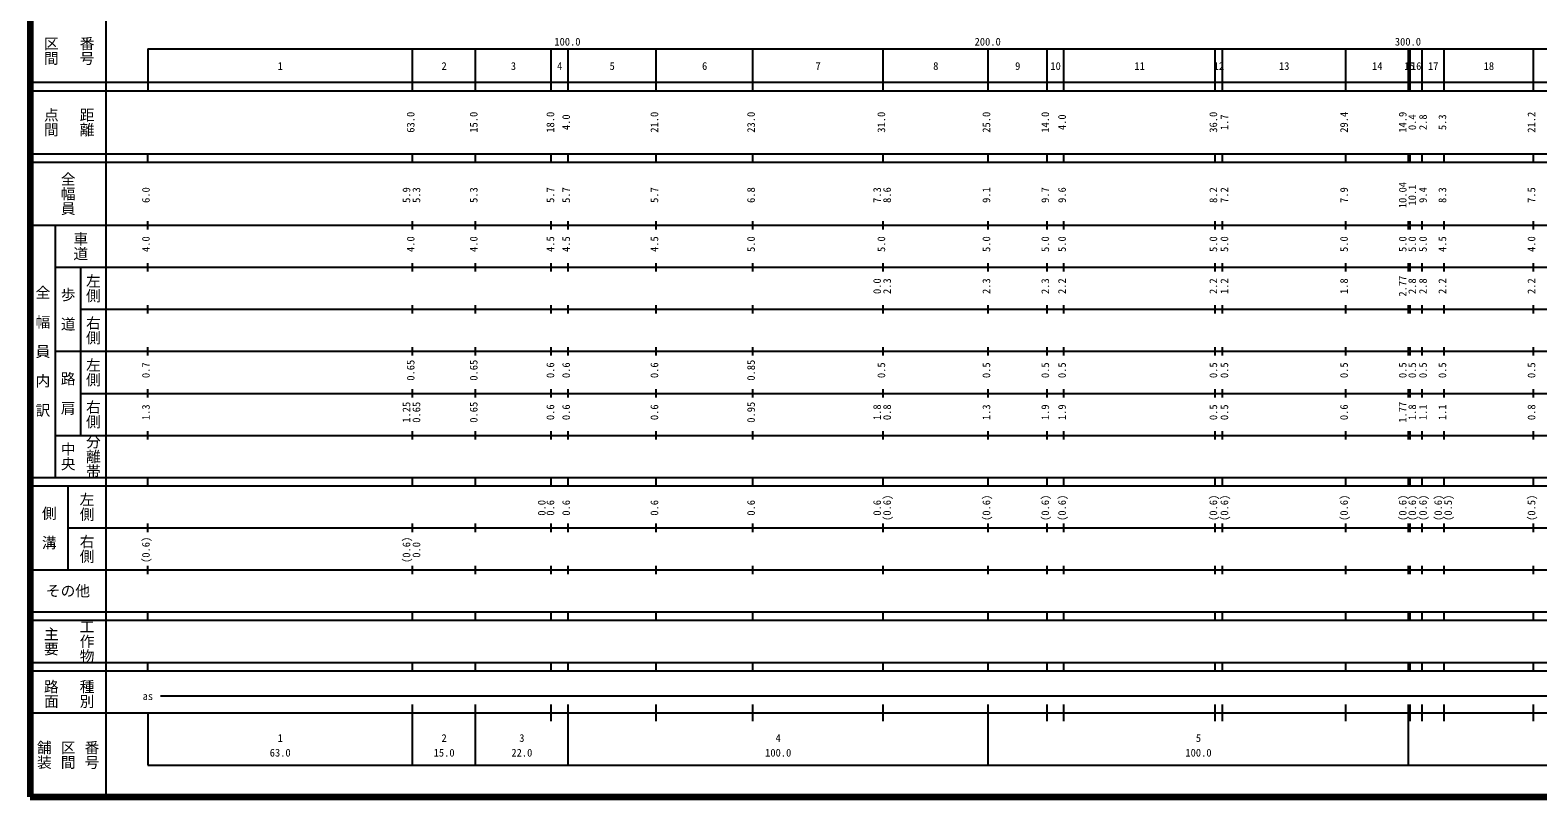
# Model space of a CAD drawing. Units: millimetres on the paper, enlarged 1000 times. Extents: x 40000 to 680000, y 20000 to 380000.
# Drawn here: x 40000 to 398758, y 20000 to 202409 of the extents above; entities that cross this region are included whole.
import ezdxf
from ezdxf.enums import TextEntityAlignment as Align

# ---------------------------------------------------------------- set-up
doc = ezdxf.new("R2010")
doc.units = ezdxf.units.MM
doc.header["$LTSCALE"] = 1000
doc.layers.add('M-TTL', color=2, linetype='Continuous', lineweight=140)
doc.layers.add('M-TTL-BAND', color=7, linetype='Continuous', lineweight=25)
doc.styles.add('@ＭＳ ゴシック', font='')
doc.styles.add('ＭＳ ゴシック', font='')
doc.styles.get('@ＭＳ ゴシック').set_extended_font_data('@MS Gothic')
doc.styles.get('ＭＳ ゴシック').set_extended_font_data('MS Gothic')

msp = doc.modelspace()

# ---------------------------------------------------------------- linework, layer by layer
at = {"layer": 'M-TTL'}
for p, q in [((40000, 380000), (40000, 20000)), ((40000, 20000), (680000, 20000))]:
    msp.add_line(p, q, dxfattribs=at)
at = {"layer": 'M-TTL-BAND'}
for p, q in [((58000, 370000), (58000, 20000)), ((68000, 198000), (579000, 198000)), ((68000, 198000), (68000, 188000)), ((131000, 188000), (131000, 198000)), ((146000, 188000), (146000, 198000)), ((164000, 188000), (164000, 198000)), ((168000, 188000), (168000, 198000)), ((189000, 188000), (189000, 198000)), ((212000, 188000), (212000, 198000)), ((243000, 188000), (243000, 198000)), ((268000, 188000), (268000, 198000)), ((282000, 188000), (282000, 198000)), ((286000, 188000), (286000, 198000)), ((322000, 188000), (322000, 198000)), ((323700, 188000), (323700, 198000)), ((353100, 188000), (353100, 198000)), ((368000, 188000), (368000, 198000)), ((368400, 188000), (368400, 198000)), ((371200, 188000), (371200, 198000)), ((376500, 188000), (376500, 198000)), ((397700, 188000), (397700, 198000)), ((40000, 190000), (579000, 190000)), ((40000, 188000), (579000, 188000)), ((40000, 173000), (579000, 173000)), ((68000, 171000), (68000, 173000)), ((131000, 171000), (131000, 173000)), ((146000, 171000), (146000, 173000)), ((164000, 171000), (164000, 173000)), ((168000, 171000), (168000, 173000)), ((189000, 171000), (189000, 173000)), ((212000, 171000), (212000, 173000)), ((243000, 171000), (243000, 173000)), ((268000, 171000), (268000, 173000)), ((282000, 171000), (282000, 173000)), ((286000, 171000), (286000, 173000)), ((322000, 171000), (322000, 173000)), ((323700, 171000), (323700, 173000)), ((353100, 171000), (353100, 173000)), ((368000, 171000), (368000, 173000)), ((368400, 171000), (368400, 173000)), ((371200, 171000), (371200, 173000)), ((376500, 171000), (376500, 173000)), ((397700, 171000), (397700, 173000)), ((40000, 171000), (579000, 171000)), ((40000, 156000), (579000, 156000)), ((46000, 96000), (46000, 156000)), ((68000, 155000), (68000, 157000)), ((131000, 155000), (131000, 157000)), ((146000, 155000), (146000, 157000)), ((164000, 155000), (164000, 157000)), ((168000, 155000), (168000, 157000)), ((189000, 155000), (189000, 157000)), ((212000, 155000), (212000, 157000)), ((243000, 155000), (243000, 157000)), ((268000, 155000), (268000, 157000)), ((282000, 155000), (282000, 157000)), ((286000, 155000), (286000, 157000)), ((322000, 155000), (322000, 157000)), ((323700, 155000), (323700, 157000)), ((353100, 155000), (353100, 157000)), ((368000, 155000), (368000, 157000)), ((368400, 155000), (368400, 157000)), ((371200, 155000), (371200, 157000)), ((376500, 155000), (376500, 157000)), ((397700, 155000), (397700, 157000)), ((46000, 146000), (579000, 146000)), ((52000, 146000), (52000, 106000)), ((68000, 145000), (68000, 147000)), ((131000, 145000), (131000, 147000)), ((146000, 145000), (146000, 147000)), ((164000, 145000), (164000, 147000)), ((168000, 145000), (168000, 147000)), ((189000, 145000), (189000, 147000)), ((212000, 145000), (212000, 147000)), ((243000, 145000), (243000, 147000)), ((268000, 145000), (268000, 147000)), ((282000, 145000), (282000, 147000)), ((286000, 145000), (286000, 147000)), ((322000, 145000), (322000, 147000)), ((323700, 145000), (323700, 147000)), ((353100, 145000), (353100, 147000)), ((368000, 145000), (368000, 147000)), ((368400, 145000), (368400, 147000)), ((371200, 145000), (371200, 147000)), ((376500, 145000), (376500, 147000)), ((397700, 145000), (397700, 147000)), ((68000, 135000), (68000, 137000)), ((131000, 135000), (131000, 137000)), ((146000, 135000), (146000, 137000)), ((164000, 135000), (164000, 137000)), ((168000, 135000), (168000, 137000)), ((189000, 135000), (189000, 137000)), ((212000, 135000), (212000, 137000)), ((243000, 135000), (243000, 137000)), ((268000, 135000), (268000, 137000)), ((282000, 135000), (282000, 137000)), ((286000, 135000), (286000, 137000)), ((322000, 135000), (322000, 137000)), ((323700, 135000), (323700, 137000)), ((353100, 135000), (353100, 137000)), ((368000, 135000), (368000, 137000)), ((368400, 135000), (368400, 137000)), ((371200, 135000), (371200, 137000)), ((376500, 135000), (376500, 137000)), ((397700, 135000), (397700, 137000)), ((52000, 136000), (579000, 136000)), ((46000, 126000), (579000, 126000)), ((68000, 125000), (68000, 127000)), ((131000, 125000), (131000, 127000)), ((146000, 125000), (146000, 127000)), ((164000, 125000), (164000, 127000)), ((168000, 125000), (168000, 127000)), ((189000, 125000), (189000, 127000)), ((212000, 125000), (212000, 127000)), ((243000, 125000), (243000, 127000)), ((268000, 125000), (268000, 127000)), ((282000, 125000), (282000, 127000)), ((286000, 125000), (286000, 127000)), ((322000, 125000), (322000, 127000)), ((323700, 125000), (323700, 127000)), ((353100, 125000), (353100, 127000)), ((368000, 125000), (368000, 127000)), ((368400, 125000), (368400, 127000)), ((371200, 125000), (371200, 127000)), ((376500, 125000), (376500, 127000)), ((397700, 125000), (397700, 127000)), ((52000, 116000), (579000, 116000)), ((68000, 115000), (68000, 117000)), ((131000, 115000), (131000, 117000)), ((146000, 115000), (146000, 117000)), ((164000, 115000), (164000, 117000)), ((168000, 115000), (168000, 117000)), ((189000, 115000), (189000, 117000)), ((212000, 115000), (212000, 117000)), ((243000, 115000), (243000, 117000)), ((268000, 115000), (268000, 117000)), ((282000, 115000), (282000, 117000)), ((286000, 115000), (286000, 117000)), ((322000, 115000), (322000, 117000)), ((323700, 115000), (323700, 117000)), ((353100, 115000), (353100, 117000)), ((368000, 115000), (368000, 117000)), ((368400, 115000), (368400, 117000)), ((371200, 115000), (371200, 117000)), ((376500, 115000), (376500, 117000)), ((397700, 115000), (397700, 117000)), ((46000, 106000), (579000, 106000)), ((68000, 105000), (68000, 107000)), ((131000, 105000), (131000, 107000)), ((146000, 105000), (146000, 107000)), ((164000, 105000), (164000, 107000)), ((168000, 105000), (168000, 107000)), ((189000, 105000), (189000, 107000)), ((212000, 105000), (212000, 107000)), ((243000, 105000), (243000, 107000)), ((268000, 105000), (268000, 107000)), ((282000, 105000), (282000, 107000)), ((286000, 105000), (286000, 107000)), ((322000, 105000), (322000, 107000)), ((323700, 105000), (323700, 107000)), ((353100, 105000), (353100, 107000)), ((368000, 105000), (368000, 107000)), ((368400, 105000), (368400, 107000)), ((371200, 105000), (371200, 107000)), ((376500, 105000), (376500, 107000)), ((397700, 105000), (397700, 107000)), ((40000, 96000), (579000, 96000)), ((40000, 94000), (579000, 94000)), ((49000, 94000), (49000, 74000)), ((68000, 94000), (68000, 96000)), ((131000, 94000), (131000, 96000)), ((146000, 94000), (146000, 96000)), ((164000, 94000), (164000, 96000)), ((168000, 94000), (168000, 96000)), ((189000, 94000), (189000, 96000)), ((212000, 94000), (212000, 96000)), ((243000, 94000), (243000, 96000)), ((268000, 94000), (268000, 96000)), ((282000, 94000), (282000, 96000)), ((286000, 94000), (286000, 96000)), ((322000, 94000), (322000, 96000)), ((323700, 94000), (323700, 96000)), ((353100, 94000), (353100, 96000)), ((368000, 94000), (368000, 96000)), ((368400, 94000), (368400, 96000)), ((371200, 94000), (371200, 96000)), ((376500, 94000), (376500, 96000)), ((397700, 94000), (397700, 96000)), ((49000, 84000), (579000, 84000)), ((68000, 83000), (68000, 85000)), ((131000, 83000), (131000, 85000)), ((146000, 83000), (146000, 85000)), ((164000, 83000), (164000, 85000)), ((168000, 83000), (168000, 85000)), ((189000, 83000), (189000, 85000)), ((212000, 83000), (212000, 85000)), ((243000, 83000), (243000, 85000)), ((268000, 83000), (268000, 85000)), ((282000, 83000), (282000, 85000)), ((286000, 83000), (286000, 85000)), ((322000, 83000), (322000, 85000)), ((323700, 83000), (323700, 85000)), ((353100, 83000), (353100, 85000)), ((368000, 83000), (368000, 85000)), ((368400, 83000), (368400, 85000)), ((371200, 83000), (371200, 85000)), ((376500, 83000), (376500, 85000)), ((397700, 83000), (397700, 85000)), ((40000, 74000), (579000, 74000)), ((68000, 73000), (68000, 75000)), ((131000, 73000), (131000, 75000)), ((146000, 73000), (146000, 75000)), ((164000, 73000), (164000, 75000)), ((168000, 73000), (168000, 75000)), ((189000, 73000), (189000, 75000)), ((212000, 73000), (212000, 75000)), ((243000, 73000), (243000, 75000)), ((268000, 73000), (268000, 75000)), ((282000, 73000), (282000, 75000)), ((286000, 73000), (286000, 75000)), ((322000, 73000), (322000, 75000)), ((323700, 73000), (323700, 75000)), ((353100, 73000), (353100, 75000)), ((368000, 73000), (368000, 75000)), ((368400, 73000), (368400, 75000)), ((371200, 73000), (371200, 75000)), ((376500, 73000), (376500, 75000)), ((397700, 73000), (397700, 75000)), ((40000, 64000), (579000, 64000)), ((40000, 62000), (579000, 62000)), ((68000, 62000), (68000, 64000)), ((131000, 62000), (131000, 64000)), ((146000, 62000), (146000, 64000)), ((164000, 62000), (164000, 64000)), ((168000, 62000), (168000, 64000)), ((189000, 62000), (189000, 64000)), ((212000, 62000), (212000, 64000)), ((243000, 62000), (243000, 64000)), ((268000, 62000), (268000, 64000)), ((282000, 62000), (282000, 64000)), ((286000, 62000), (286000, 64000)), ((322000, 62000), (322000, 64000)), ((323700, 62000), (323700, 64000)), ((353100, 62000), (353100, 64000)), ((368000, 62000), (368000, 64000)), ((368400, 62000), (368400, 64000)), ((371200, 62000), (371200, 64000)), ((376500, 62000), (376500, 64000)), ((397700, 62000), (397700, 64000)), ((40000, 52000), (579000, 52000)), ((68000, 50000), (68000, 52000)), ((131000, 50000), (131000, 52000)), ((146000, 50000), (146000, 52000)), ((164000, 50000), (164000, 52000)), ((168000, 50000), (168000, 52000)), ((189000, 50000), (189000, 52000)), ((212000, 50000), (212000, 52000)), ((243000, 50000), (243000, 52000)), ((268000, 50000), (268000, 52000)), ((282000, 50000), (282000, 52000)), ((286000, 50000), (286000, 52000)), ((322000, 50000), (322000, 52000)), ((323700, 50000), (323700, 52000)), ((353100, 50000), (353100, 52000)), ((368000, 50000), (368000, 52000)), ((368400, 50000), (368400, 52000)), ((371200, 50000), (371200, 52000)), ((376500, 50000), (376500, 52000)), ((397700, 50000), (397700, 52000)), ((40000, 50000), (579000, 50000)), ((71000, 44000), (565000, 44000)), ((40000, 40000), (579000, 40000)), ((68000, 40000), (68000, 27500)), ((131000, 27500), (131000, 42000)), ((146000, 27500), (146000, 42000)), ((164000, 38000), (164000, 42000)), ((168000, 27500), (168000, 42000)), ((189000, 38000), (189000, 42000)), ((212000, 38000), (212000, 42000)), ((243000, 38000), (243000, 42000)), ((268000, 27500), (268000, 42000)), ((282000, 38000), (282000, 42000)), ((286000, 38000), (286000, 42000)), ((322000, 38000), (322000, 42000)), ((323700, 38000), (323700, 42000)), ((353100, 38000), (353100, 42000)), ((368000, 27500), (368000, 42000)), ((368400, 38000), (368400, 42000)), ((371200, 38000), (371200, 42000)), ((376500, 38000), (376500, 42000)), ((397700, 38000), (397700, 42000)), ((68000, 27500), (579000, 27500))]:
    msp.add_line(p, q, dxfattribs=at)

# ---------------------------------------------------------------- texts
at = {"layer": 'M-TTL-BAND', "style": '@ＭＳ ゴシック'}
for s, p in [('区間', (45000, 197500)), ('番号', (53500, 197500)), ('点間', (45000, 180500)), ('距離', (53500, 180500)), ('全幅員', (49000, 163500)), ('車道', (52000, 151000)), ('左側', (55000, 141000)), ('全\u3000幅\u3000員\u3000内\u3000訳', (43000, 126000)), ('歩\u3000道', (49000, 136000)), ('右側', (55000, 131000)), ('左側', (55000, 121000)), ('路\u3000肩', (49000, 116000)), ('右側', (55000, 111000)), ('中央', (49000, 101000)), ('分離帯', (55000, 101000)), ('左側', (53500, 89000)), ('側\u3000溝', (44500, 84000)), ('右側', (53500, 79000)), ('工作物', (53500, 57000)), ('主要', (45000, 57000)), ('路面', (45000, 44500)), ('種別', (53500, 44500)), ('舗装', (43333, 30000)), ('区間', (49000, 30000)), ('番号', (54667, 30000))]:
    msp.add_text(s, height=2566, rotation=270, dxfattribs=at).set_placement(p, align=Align.MIDDLE_CENTER)
at = {"layer": 'M-TTL-BAND', "style": 'ＭＳ ゴシック'}
for s, p in [('100.0', (167844, 198195)), ('200.0', (267844, 198195)), ('300.0', (367844, 198195)), ('1', (99500, 192405)), ('2', (138500, 192405)), ('3', (155000, 192405)), ('4', (166000, 192405)), ('5', (178500, 192405)), ('6', (200500, 192405)), ('7', (227500, 192405)), ('8', (255500, 192405)), ('9', (275000, 192405)), ('10', (284000, 192405)), ('11', (304000, 192405)), ('12', (322850, 192405)), ('13', (338400, 192405)), ('14', (360550, 192405)), ('15', (368200, 192405)), ('16', (369800, 192405)), ('17', (373850, 192405)), ('18', (387100, 192405)), ('as', (68000, 42500)), ('1', (99500, 32523)), ('2', (138500, 32523)), ('3', (157000, 32523)), ('4', (218000, 32523)), ('5', (318000, 32523)), ('63.0', (99500, 29033)), ('15.0', (138500, 29033)), ('22.0', (157000, 29033)), ('100.0', (218000, 29033)), ('100.0', (318000, 29033))]:
    msp.add_text(s, height=1833, dxfattribs=at).set_placement(p, align=Align.BOTTOM_CENTER)
for s, p in [('63.0', (132000, 180500)), ('15.0', (147000, 180500)), ('18.0', (165250, 180500)), ('4.0', (169000, 180500)), ('21.0', (190000, 180500)), ('23.0', (213000, 180500)), ('31.0', (244000, 180500)), ('25.0', (269000, 180500)), ('14.0', (283000, 180500)), ('4.0', (287000, 180500)), ('36.0', (323000, 180500)), ('1.7', (325632, 180500)), ('29.4', (354100, 180500)), ('14.9', (368053, 180500)), ('0.4', (370326, 180500)), ('2.8', (372886, 180500)), ('5.3', (377500, 180500)), ('21.2', (398700, 180500)), ('10.04', (368053, 163174)), ('10.1', (370326, 163174)), ('6.0', (69000, 163174)), ('5.9', (131000, 163174)), ('5.3', (133370, 163174)), ('5.3', (147000, 163174)), ('5.7', (165250, 163174)), ('5.7', (169000, 163174)), ('5.7', (190000, 163174)), ('6.8', (213000, 163174)), ('7.3', (243000, 163174)), ('8.6', (245370, 163174)), ('9.1', (269000, 163174)), ('9.7', (283000, 163174)), ('9.6', (287000, 163174)), ('8.2', (323000, 163174)), ('7.2', (325632, 163174)), ('7.9', (354100, 163174)), ('9.4', (372886, 163174)), ('8.3', (377500, 163174)), ('7.5', (398700, 163174)), ('4.0', (69000, 151500)), ('4.0', (132000, 151500)), ('4.0', (147000, 151500)), ('4.5', (165250, 151500)), ('4.5', (169000, 151500)), ('4.5', (190000, 151500)), ('5.0', (213000, 151500)), ('5.0', (244000, 151500)), ('5.0', (269000, 151500)), ('5.0', (283000, 151500)), ('5.0', (287000, 151500)), ('5.0', (323000, 151500)), ('5.0', (325632, 151500)), ('5.0', (354100, 151500)), ('5.0', (368053, 151500)), ('5.0', (370326, 151500)), ('5.0', (372886, 151500)), ('4.5', (377500, 151500)), ('4.0', (398700, 151500)), ('2.77', (368053, 141500)), ('0.0', (243000, 141500)), ('2.3', (245370, 141500)), ('2.3', (269000, 141500)), ('2.3', (283000, 141500)), ('2.2', (287000, 141500)), ('2.2', (323000, 141500)), ('1.2', (325632, 141500)), ('1.8', (354100, 141500)), ('2.8', (370326, 141500)), ('2.8', (372886, 141500)), ('2.2', (377500, 141500)), ('2.2', (398700, 141500)), ('0.7', (69000, 121500)), ('0.65', (132000, 121500)), ('0.65', (147000, 121500)), ('0.6', (165250, 121500)), ('0.6', (169000, 121500)), ('0.6', (190000, 121500)), ('0.85', (213000, 121500)), ('0.5', (244000, 121500)), ('0.5', (269000, 121500)), ('0.5', (283000, 121500)), ('0.5', (287000, 121500)), ('0.5', (323000, 121500)), ('0.5', (325632, 121500)), ('0.5', (354100, 121500)), ('0.5', (368053, 121500)), ('0.5', (370326, 121500)), ('0.5', (372886, 121500)), ('0.5', (377500, 121500)), ('0.5', (398700, 121500)), ('1.3', (69000, 111500)), ('1.25', (131000, 111500)), ('0.65', (133370, 111500)), ('0.65', (147000, 111500)), ('0.6', (165250, 111500)), ('0.6', (169000, 111500)), ('0.6', (190000, 111500)), ('0.95', (213000, 111500)), ('1.8', (243000, 111500)), ('0.8', (245370, 111500)), ('1.3', (269000, 111500)), ('1.9', (283000, 111500)), ('1.9', (287000, 111500)), ('0.5', (323000, 111500)), ('0.5', (325632, 111500)), ('0.6', (354100, 111500)), ('1.77', (368053, 111500)), ('1.8', (370326, 111500)), ('1.1', (372886, 111500)), ('1.1', (377500, 111500)), ('0.8', (398700, 111500)), ('0.0', (163188, 88764)), ('0.6', (165250, 88764)), ('0.6', (169000, 88764)), ('0.6', (190000, 88764)), ('0.6', (213000, 88764)), ('0.6', (243000, 88764)), ('(0.6)', (245370, 88764)), ('(0.6)', (269000, 88764)), ('(0.6)', (283000, 88764)), ('(0.6)', (287000, 88764)), ('(0.6)', (323000, 88764)), ('(0.6)', (325632, 88764)), ('(0.6)', (354100, 88764)), ('(0.6)', (368053, 88764)), ('(0.6)', (370326, 88764)), ('(0.6)', (372886, 88764)), ('(0.6)', (376500, 88764)), ('(0.5)', (378870, 88764)), ('(0.5)', (398700, 88764)), ('(0.6)', (69000, 78764)), ('(0.6)', (131000, 78764)), ('0.0', (133370, 78764))]:
    msp.add_text(s, height=1833, rotation=90, dxfattribs=at).set_placement(p, align=Align.BOTTOM_CENTER)
msp.add_text('その他', height=2566, dxfattribs=at).set_placement((49000, 69000), align=Align.MIDDLE_CENTER)

doc.saveas('drawing.dxf')
